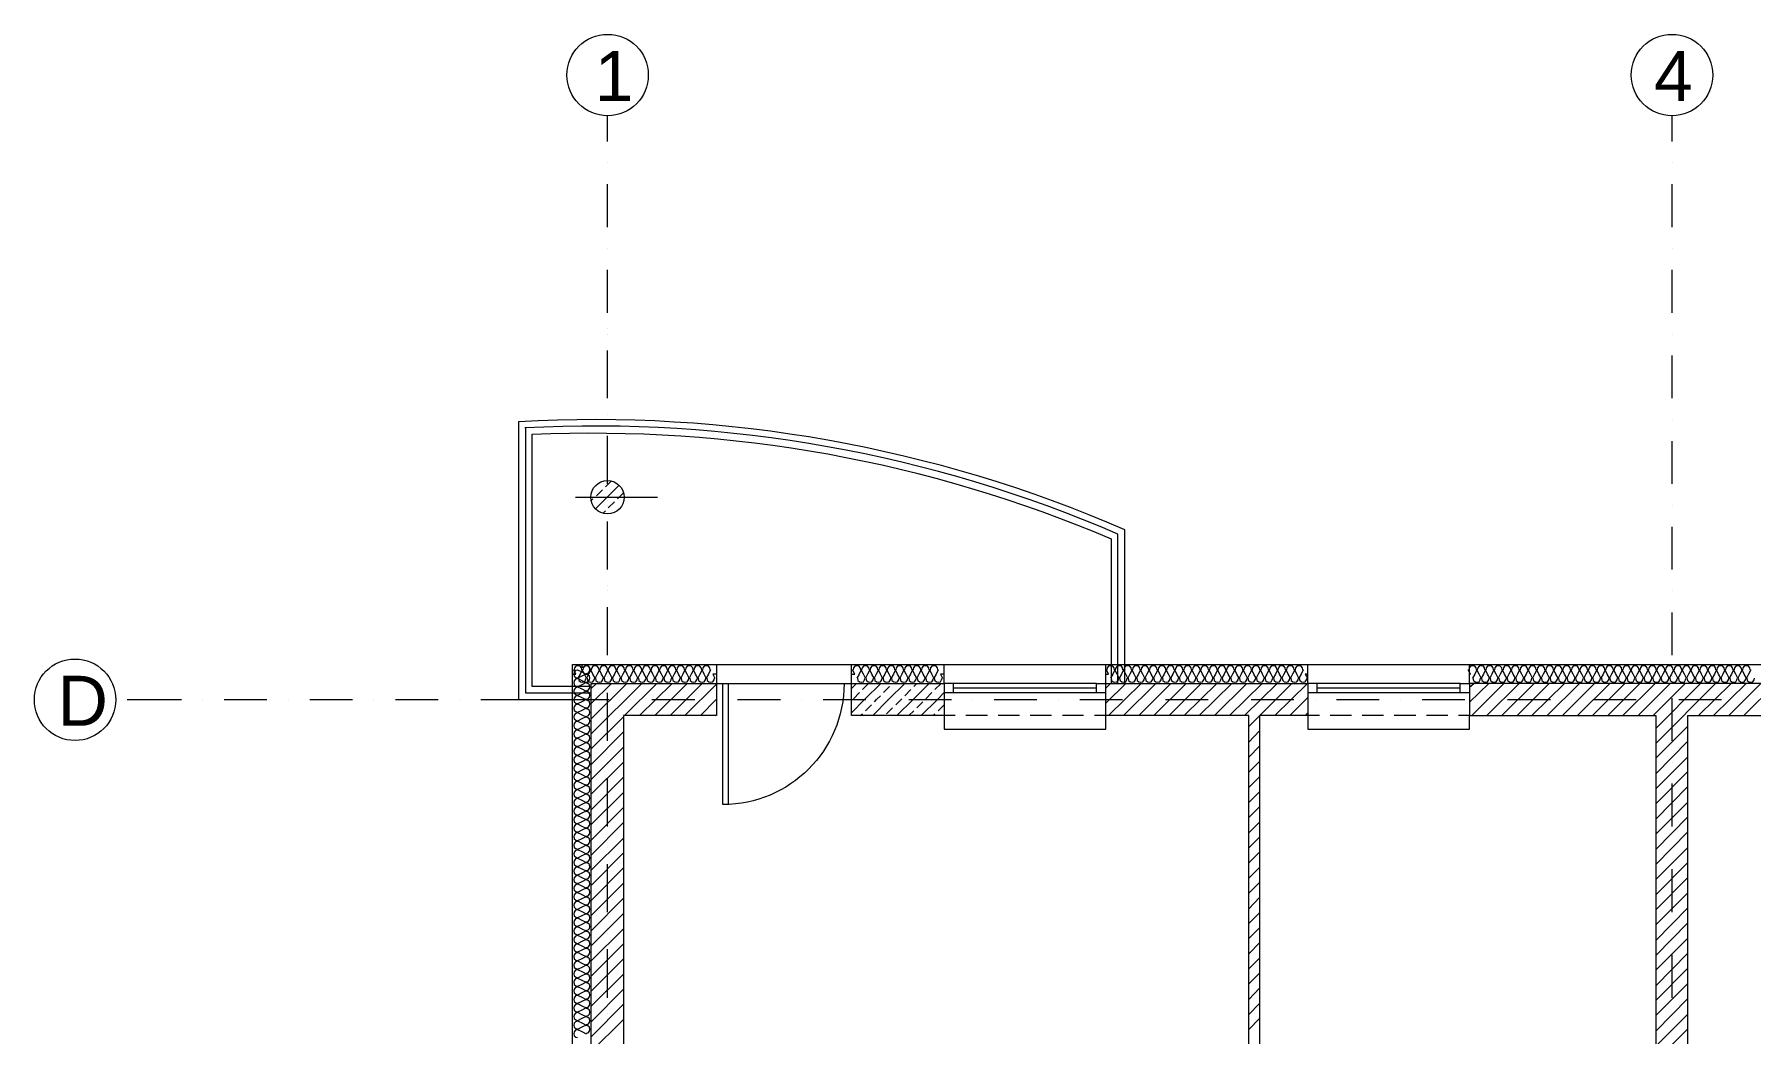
# Model space of a CAD drawing. Header units: millimetres. Extents: x 440 to 72591, y -28954 to 25941.
# Drawn here: x 441 to 13177, y -12710 to -5300 of the extents above; entities that cross this region are included whole.
import ezdxf

# ---------------------------------------------------------------- set-up
doc = ezdxf.new("R2010")
doc.units = ezdxf.units.MM
doc.layers.add('podkład', color=7, linetype='Continuous')
doc.styles.get("Standard").update_dxf_attribs({"font": 'arial.ttf'})

msp = doc.modelspace()

# ---------------------------------------------------------------- linework, layer by layer
at = {"layer": 'podkład', "color": 6, "lineweight": 5, "transparency": 33554572}
for points in [[(4694, -6094), (4694, -5903)], [(12593, -6094), (12593, -5903)], [(4694, -6252), (4694, -6252)], [(12593, -6252), (12593, -6252)], [(4694, -6729), (4694, -6411)], [(12593, -6729), (12593, -6411)], [(4694, -6887), (4694, -6887)], [(12593, -6887), (12593, -6887)], [(4694, -7364), (4694, -7046)], [(4694, -7325), (4694, -7094)], [(12593, -7364), (12593, -7046)], [(4694, -7484), (4694, -7484)], [(4694, -7522), (4694, -7522)], [(12593, -7522), (12593, -7522)], [(4694, -7960), (4694, -7643)], [(4694, -7998), (4694, -7681)], [(12593, -7998), (12593, -7681)], [(4694, -8119), (4694, -8119)], [(4694, -8157), (4694, -8157)], [(4694, -8595), (4694, -8278)], [(12593, -8157), (12593, -8157)], [(4694, -8633), (4694, -8316)], [(12593, -8633), (12593, -8316)], [(4456, -8732), (5066, -8732)], [(4694, -8754), (4694, -8754)], [(4694, -8792), (4694, -8792)], [(4694, -9230), (4694, -8913)], [(12593, -8792), (12593, -8792)], [(4694, -9268), (4694, -8951)], [(12593, -9268), (12593, -8951)], [(4694, -9389), (4694, -9389)], [(4694, -9427), (4694, -9427)], [(4694, -9865), (4694, -9548)], [(12593, -9427), (12593, -9427)], [(4694, -9903), (4694, -9586)], [(12593, -9903), (12593, -9586)], [(4694, -10024), (4694, -10024)], [(4694, -10062), (4694, -10062)], [(4694, -10500), (4694, -10183)], [(12593, -10062), (12593, -10062)], [(1129, -10233), (1532, -10233)], [(1691, -10233), (1691, -10233)], [(1850, -10233), (2167, -10233)], [(2326, -10233), (2326, -10233)], [(2485, -10233), (2802, -10233)], [(2961, -10233), (2961, -10233)], [(3120, -10233), (3437, -10233)], [(3596, -10233), (3596, -10233)], [(3754, -10233), (4072, -10233)], [(4231, -10233), (4231, -10233)], [(4389, -10233), (4707, -10233)], [(4694, -10538), (4694, -10221)], [(4866, -10233), (4866, -10233)], [(5024, -10233), (5342, -10233)], [(5500, -10233), (5500, -10233)], [(5659, -10233), (5977, -10233)], [(6135, -10233), (6135, -10233)], [(6294, -10233), (6612, -10233)], [(6770, -10233), (6770, -10233)], [(6929, -10233), (7246, -10233)], [(7405, -10233), (7405, -10233)], [(7564, -10233), (7881, -10233)], [(8040, -10233), (8040, -10233)], [(8199, -10233), (8516, -10233)], [(8675, -10233), (8675, -10233)], [(8834, -10233), (9151, -10233)], [(9310, -10233), (9310, -10233)], [(9469, -10233), (9786, -10233)], [(9945, -10233), (9945, -10233)], [(10104, -10233), (10421, -10233)], [(10580, -10233), (10580, -10233)], [(10739, -10233), (11056, -10233)], [(11215, -10233), (11215, -10233)], [(11373, -10233), (11691, -10233)], [(11850, -10233), (11850, -10233)], [(12008, -10233), (12326, -10233)], [(12485, -10233), (12485, -10233)], [(12593, -10538), (12593, -10221)], [(12643, -10233), (12961, -10233)], [(13119, -10233), (13119, -10233)], [(4694, -10659), (4694, -10659)], [(4694, -10697), (4694, -10697)], [(12593, -10697), (12593, -10697)], [(4694, -11135), (4694, -10818)], [(4694, -11173), (4694, -10856)], [(12593, -11173), (12593, -10856)], [(4694, -11294), (4694, -11294)], [(4694, -11332), (4694, -11332)], [(12593, -11332), (12593, -11332)], [(4694, -11770), (4694, -11452)], [(4694, -11808), (4694, -11491)], [(12593, -11808), (12593, -11491)], [(4694, -11929), (4694, -11929)], [(4694, -11967), (4694, -11967)], [(12593, -11967), (12593, -11967)], [(4694, -12402), (4694, -12084)], [(4694, -12443), (4694, -12125)], [(12593, -12443), (12593, -12125)], [(4694, -12560), (4694, -12560)], [(4694, -12602), (4694, -12602)], [(12593, -12602), (12593, -12602)]]:
    msp.add_lwpolyline(points, dxfattribs=at)
at = {"layer": 'podkład', "color": 7, "lineweight": 5, "transparency": 33554572}
for points in [[(8532, -10113), (8532, -8973, 0.117086), (4034, -8173), (4034, -10233), (4573, -10233)], [(8481, -10113), (8481, -9005, 0.115361), (4081, -8218)], [(6450, -10113, -0.413426), (5551, -11011), (5551, -10113)]]:
    msp.add_lwpolyline(points, format="xyb", dxfattribs=at)
for points in [[(4085, -8221), (4085, -10183), (4573, -10183)], [(4132, -8265), (4132, -10132), (4573, -10132)], [(8434, -10113), (8434, -9040)], [(4034, -9297), (4034, -9560)], [(8532, -9560), (8532, -9297)], [(4034, -9551), (4034, -9814)], [(8532, -9814), (8532, -9551)], [(14650, -23789), (11751, -23789), (11751, -24287), (6462, -24287), (6462, -24148), (5462, -24148), (5462, -24287), (4834, -24287), (4834, -18291), (4434, -18291), (4434, -9973), (5504, -9973), (5504, -10113), (6504, -10113), (6504, -9973), (15342, -9973)], [(5504, -9973), (6504, -9973)], [(8323, -10113), (7262, -10113), (7193, -10113), (7193, -9973)], [(8323, -10183), (8323, -10113), (8393, -10113), (8393, -9973)], [(11021, -10113), (9961, -10113), (9891, -10113), (9891, -9973)], [(11021, -10183), (11021, -10113), (11091, -10113), (11091, -9973)], [(5593, -11011), (5593, -10113)], [(8393, -10183), (7193, -10183)], [(7262, -10183), (7262, -10113)], [(8323, -10148), (7262, -10148)], [(11091, -10183), (9891, -10183)], [(9961, -10183), (9961, -10113)], [(11021, -10148), (9961, -10148)], [(7193, -10351), (7193, -10452), (8393, -10452), (8393, -10351)], [(9891, -10351), (9891, -10452), (11091, -10452), (11091, -10351)]]:
    msp.add_lwpolyline(points, dxfattribs=at)
at = {"layer": 'podkład', "color": 8, "lineweight": 5, "true_color": 0x808080, "transparency": 33554572}
for points in [[(4602, -8821), (4780, -8643)], [(4678, -8656), (4723, -8611)], [(4570, -8760), (4586, -8745)], [(4612, -8722), (4656, -8678)], [(4700, -8811), (4745, -8767)], [(4767, -8745), (4812, -8700)], [(4659, -8852), (4678, -8833)], [(4773, -8827), (4789, -8814)], [(4434, -10043), (4459, -10043), (4443, -10011)], [(4472, -10014), (4456, -10018), (4446, -10030), (4443, -10043), (4446, -10059), (4459, -10068), (4472, -10072)], [(4504, -10011), (4500, -9998), (4491, -9986), (4475, -9983), (4459, -9986), (4450, -9998), (4446, -10011)], [(4472, -10011), (4504, -10027), (4535, -10043), (4504, -10059), (4472, -10075), (4504, -10091), (4535, -10106), (4504, -10122), (4472, -10138), (4504, -10154), (4535, -10170), (4504, -10186), (4472, -10202), (4504, -10218), (4535, -10233), (4504, -10249), (4472, -10265), (4504, -10281), (4535, -10297), (4504, -10313), (4472, -10329), (4504, -10345), (4535, -10360), (4504, -10376), (4472, -10392), (4504, -10408), (4535, -10424), (4504, -10440), (4472, -10456), (4504, -10472), (4535, -10487), (4504, -10503), (4472, -10519), (4504, -10535), (4535, -10551), (4504, -10567), (4472, -10583), (4504, -10598), (4535, -10614), (4504, -10630), (4472, -10646), (4504, -10662), (4535, -10678), (4504, -10694), (4472, -10710), (4504, -10725), (4535, -10741), (4504, -10757), (4472, -10773), (4504, -10789), (4535, -10805), (4504, -10821), (4472, -10837), (4504, -10852), (4535, -10868), (4504, -10884), (4472, -10900), (4504, -10916), (4535, -10932), (4504, -10948), (4472, -10964), (4504, -10979), (4535, -10995), (4504, -11011), (4472, -11027), (4504, -11043), (4535, -11059), (4504, -11075), (4472, -11091), (4504, -11106), (4535, -11122), (4504, -11138), (4472, -11154), (4504, -11170), (4535, -11186), (4504, -11202), (4472, -11218), (4504, -11233), (4535, -11249), (4504, -11265), (4472, -11281), (4504, -11297), (4535, -11313), (4504, -11329), (4472, -11345), (4504, -11360), (4535, -11376), (4504, -11392), (4472, -11408), (4504, -11424), (4535, -11440), (4504, -11456), (4472, -11472), (4504, -11487), (4535, -11503), (4504, -11519), (4472, -11535), (4504, -11551), (4535, -11567), (4504, -11583), (4472, -11598), (4504, -11614), (4535, -11630), (4504, -11646), (4472, -11662), (4504, -11678), (4535, -11694), (4504, -11710), (4472, -11725), (4504, -11741), (4535, -11757), (4504, -11773), (4472, -11789), (4504, -11805), (4535, -11821), (4504, -11837), (4472, -11852), (4504, -11868), (4535, -11884), (4504, -11900), (4472, -11916), (4504, -11932), (4535, -11948), (4504, -11964), (4472, -11979), (4504, -11995), (4535, -12011), (4504, -12027), (4472, -12043), (4504, -12059), (4535, -12075), (4504, -12091), (4472, -12106), (4504, -12122), (4535, -12138), (4504, -12154), (4472, -12170), (4504, -12186), (4535, -12202), (4504, -12218), (4472, -12233), (4504, -12249), (4535, -12265), (4504, -12281), (4472, -12297), (4504, -12313), (4535, -12329), (4504, -12345), (4472, -12360), (4504, -12376), (4535, -12392), (4504, -12408), (4472, -12424), (4504, -12440), (4535, -12456), (4504, -12472), (4472, -12487), (4504, -12503), (4535, -12519), (4504, -12535), (4472, -12551), (4504, -12567), (4535, -12583), (4504, -12598), (4472, -12614), (4504, -12630), (4535, -12646), (4504, -12662), (4472, -12678), (4504, -12694), (4535, -12710)], [(5459, -10011), (5443, -10043), (5427, -10075), (5412, -10043), (5396, -10011), (5380, -10043), (5364, -10075), (5348, -10043), (5332, -10011), (5316, -10043), (5300, -10075), (5285, -10043), (5269, -10011), (5253, -10043), (5237, -10075), (5221, -10043), (5205, -10011), (5189, -10043), (5173, -10075), (5158, -10043), (5142, -10011), (5126, -10043), (5110, -10075), (5094, -10043), (5078, -10011), (5062, -10043), (5046, -10075), (5031, -10043), (5015, -10011), (4999, -10043), (4983, -10075), (4967, -10043), (4951, -10011), (4935, -10043), (4920, -10075), (4904, -10043), (4888, -10011), (4872, -10043), (4856, -10075), (4840, -10043), (4824, -10011), (4808, -10043), (4793, -10075), (4777, -10043), (4761, -10011), (4745, -10043), (4729, -10075), (4713, -10043), (4697, -10011), (4681, -10043), (4666, -10075), (4650, -10043), (4634, -10011), (4618, -10043), (4602, -10075), (4586, -10043), (4570, -10011), (4554, -10043), (4539, -10075), (4523, -10043), (4507, -10011), (4491, -10043), (4475, -10075)], [(4504, -9973), (4504, -9995), (4535, -9979)], [(4567, -10011), (4564, -9998), (4554, -9986), (4539, -9983), (4523, -9986), (4513, -9998), (4510, -10011)], [(4535, -10040), (4551, -10037), (4561, -10024), (4564, -10011), (4561, -9995), (4548, -9986), (4535, -9983)], [(4535, -10103), (4551, -10100), (4561, -10087), (4564, -10075), (4561, -10059), (4548, -10049), (4535, -10046)], [(4631, -10011), (4627, -9998), (4618, -9986), (4602, -9983), (4586, -9986), (4577, -9998), (4573, -10011)], [(4694, -10011), (4691, -9998), (4681, -9986), (4666, -9983), (4650, -9986), (4640, -9998), (4637, -10011)], [(4758, -10011), (4754, -9998), (4745, -9986), (4729, -9983), (4713, -9986), (4704, -9998), (4700, -10011)], [(4821, -10011), (4818, -9998), (4808, -9986), (4793, -9983), (4777, -9986), (4767, -9998), (4764, -10011)], [(4885, -10011), (4881, -9998), (4872, -9986), (4856, -9983), (4840, -9986), (4831, -9998), (4827, -10011)], [(4948, -10011), (4945, -9998), (4935, -9986), (4920, -9983), (4904, -9986), (4894, -9998), (4891, -10011)], [(5012, -10011), (5008, -9998), (4999, -9986), (4983, -9983), (4967, -9986), (4958, -9998), (4954, -10011)], [(5075, -10011), (5072, -9998), (5062, -9986), (5046, -9983), (5031, -9986), (5021, -9998), (5018, -10011)], [(5139, -10011), (5135, -9998), (5126, -9986), (5110, -9983), (5094, -9986), (5085, -9998), (5081, -10011)], [(5202, -10011), (5199, -9998), (5189, -9986), (5173, -9983), (5158, -9986), (5148, -9998), (5145, -10011)], [(5266, -10011), (5262, -9998), (5253, -9986), (5237, -9983), (5221, -9986), (5212, -9998), (5208, -10011)], [(5329, -10011), (5326, -9998), (5316, -9986), (5300, -9983), (5285, -9986), (5275, -9998), (5272, -10011)], [(5393, -10011), (5389, -9998), (5380, -9986), (5364, -9983), (5348, -9986), (5339, -9998), (5335, -10011)], [(5456, -10011), (5453, -9998), (5443, -9986), (5427, -9983), (5412, -9986), (5402, -9998), (5399, -10011)], [(5504, -10043), (5475, -10043), (5491, -10075)], [(6504, -10043), (6529, -10043), (6513, -10011)], [(6573, -10011), (6570, -9998), (6561, -9986), (6545, -9983), (6529, -9986), (6519, -9998), (6516, -10011)], [(7148, -10011), (7132, -10043), (7116, -10075), (7100, -10043), (7085, -10011), (7069, -10043), (7053, -10075), (7037, -10043), (7021, -10011), (7005, -10043), (6989, -10075), (6973, -10043), (6958, -10011), (6942, -10043), (6926, -10075), (6910, -10043), (6894, -10011), (6878, -10043), (6862, -10075), (6846, -10043), (6831, -10011), (6815, -10043), (6799, -10075), (6783, -10043), (6767, -10011), (6751, -10043), (6735, -10075), (6719, -10043), (6704, -10011), (6688, -10043), (6672, -10075), (6656, -10043), (6640, -10011), (6624, -10043), (6608, -10075), (6593, -10043), (6577, -10011), (6561, -10043), (6545, -10075)], [(6637, -10011), (6634, -9998), (6624, -9986), (6608, -9983), (6593, -9986), (6583, -9998), (6580, -10011)], [(6700, -10011), (6697, -9998), (6688, -9986), (6672, -9983), (6656, -9986), (6646, -9998), (6643, -10011)], [(6764, -10011), (6761, -9998), (6751, -9986), (6735, -9983), (6719, -9986), (6710, -9998), (6707, -10011)], [(6827, -10011), (6824, -9998), (6815, -9986), (6799, -9983), (6783, -9986), (6773, -9998), (6770, -10011)], [(6891, -10011), (6888, -9998), (6878, -9986), (6862, -9983), (6846, -9986), (6837, -9998), (6834, -10011)], [(6954, -10011), (6951, -9998), (6942, -9986), (6926, -9983), (6910, -9986), (6900, -9998), (6897, -10011)], [(7018, -10011), (7015, -9998), (7005, -9986), (6989, -9983), (6973, -9986), (6964, -9998), (6961, -10011)], [(7081, -10011), (7078, -9998), (7069, -9986), (7053, -9983), (7037, -9986), (7027, -9998), (7024, -10011)], [(7145, -10011), (7142, -9998), (7132, -9986), (7116, -9983), (7100, -9986), (7091, -9998), (7088, -10011)], [(7193, -10043), (7164, -10043), (7180, -10075)], [(8393, -10043), (8412, -10043), (8396, -10011)], [(8456, -10011), (8453, -9998), (8443, -9986), (8427, -9983), (8412, -9986), (8402, -9998), (8399, -10011)], [(9856, -10011), (9840, -10043), (9824, -10075), (9808, -10043), (9793, -10011), (9777, -10043), (9761, -10075), (9745, -10043), (9729, -10011), (9713, -10043), (9697, -10075), (9681, -10043), (9666, -10011), (9650, -10043), (9634, -10075), (9618, -10043), (9602, -10011), (9586, -10043), (9570, -10075), (9554, -10043), (9539, -10011), (9523, -10043), (9507, -10075), (9491, -10043), (9475, -10011), (9459, -10043), (9443, -10075), (9427, -10043), (9412, -10011), (9396, -10043), (9380, -10075), (9364, -10043), (9348, -10011), (9332, -10043), (9316, -10075), (9300, -10043), (9285, -10011), (9269, -10043), (9253, -10075), (9237, -10043), (9221, -10011), (9205, -10043), (9189, -10075), (9173, -10043), (9158, -10011), (9142, -10043), (9126, -10075), (9110, -10043), (9094, -10011), (9078, -10043), (9062, -10075), (9046, -10043), (9031, -10011), (9015, -10043), (8999, -10075), (8983, -10043), (8967, -10011), (8951, -10043), (8935, -10075), (8919, -10043), (8904, -10011), (8888, -10043), (8872, -10075), (8856, -10043), (8840, -10011), (8824, -10043), (8808, -10075), (8793, -10043), (8777, -10011), (8761, -10043), (8745, -10075), (8729, -10043), (8713, -10011), (8697, -10043), (8681, -10075), (8666, -10043), (8650, -10011), (8634, -10043), (8618, -10075), (8602, -10043), (8586, -10011), (8570, -10043), (8554, -10075), (8539, -10043), (8523, -10011), (8507, -10043), (8491, -10075), (8475, -10043), (8459, -10011), (8443, -10043), (8427, -10075)], [(8519, -10011), (8516, -9998), (8507, -9986), (8491, -9983), (8475, -9986), (8466, -9998), (8462, -10011)], [(8583, -10011), (8580, -9998), (8570, -9986), (8554, -9983), (8539, -9986), (8529, -9998), (8526, -10011)], [(8646, -10011), (8643, -9998), (8634, -9986), (8618, -9983), (8602, -9986), (8593, -9998), (8589, -10011)], [(8710, -10011), (8707, -9998), (8697, -9986), (8681, -9983), (8666, -9986), (8656, -9998), (8653, -10011)], [(8773, -10011), (8770, -9998), (8761, -9986), (8745, -9983), (8729, -9986), (8719, -9998), (8716, -10011)], [(8837, -10011), (8834, -9998), (8824, -9986), (8808, -9983), (8793, -9986), (8783, -9998), (8780, -10011)], [(8900, -10011), (8897, -9998), (8888, -9986), (8872, -9983), (8856, -9986), (8846, -9998), (8843, -10011)], [(8964, -10011), (8961, -9998), (8951, -9986), (8935, -9983), (8919, -9986), (8910, -9998), (8907, -10011)], [(9027, -10011), (9024, -9998), (9015, -9986), (8999, -9983), (8983, -9986), (8973, -9998), (8970, -10011)], [(9091, -10011), (9088, -9998), (9078, -9986), (9062, -9983), (9046, -9986), (9037, -9998), (9034, -10011)], [(9154, -10011), (9151, -9998), (9142, -9986), (9126, -9983), (9110, -9986), (9100, -9998), (9097, -10011)], [(9218, -10011), (9215, -9998), (9205, -9986), (9189, -9983), (9173, -9986), (9164, -9998), (9161, -10011)], [(9281, -10011), (9278, -9998), (9269, -9986), (9253, -9983), (9237, -9986), (9227, -9998), (9224, -10011)], [(9345, -10011), (9342, -9998), (9332, -9986), (9316, -9983), (9300, -9986), (9291, -9998), (9288, -10011)], [(9408, -10011), (9405, -9998), (9396, -9986), (9380, -9983), (9364, -9986), (9354, -9998), (9351, -10011)], [(9472, -10011), (9469, -9998), (9459, -9986), (9443, -9983), (9427, -9986), (9418, -9998), (9415, -10011)], [(9535, -10011), (9532, -9998), (9523, -9986), (9507, -9983), (9491, -9986), (9481, -9998), (9478, -10011)], [(9599, -10011), (9596, -9998), (9586, -9986), (9570, -9983), (9554, -9986), (9545, -9998), (9542, -10011)], [(9662, -10011), (9659, -9998), (9650, -9986), (9634, -9983), (9618, -9986), (9608, -9998), (9605, -10011)], [(9726, -10011), (9723, -9998), (9713, -9986), (9697, -9983), (9681, -9986), (9672, -9998), (9669, -10011)], [(9789, -10011), (9786, -9998), (9777, -9986), (9761, -9983), (9745, -9986), (9735, -9998), (9732, -10011)], [(9853, -10011), (9850, -9998), (9840, -9986), (9824, -9983), (9808, -9986), (9799, -9998), (9796, -10011)], [(9891, -10043), (9872, -10043), (9888, -10075)], [(11091, -10043), (11097, -10043), (11081, -10011)], [(11142, -10011), (11139, -9998), (11129, -9986), (11113, -9983), (11097, -9986), (11088, -9998), (11085, -10011)], [(13177, -10011), (13161, -10043), (13145, -10075), (13129, -10043), (13113, -10011), (13097, -10043), (13081, -10075), (13066, -10043), (13050, -10011), (13034, -10043), (13018, -10075), (13002, -10043), (12986, -10011), (12970, -10043), (12954, -10075), (12939, -10043), (12923, -10011), (12907, -10043), (12891, -10075), (12875, -10043), (12859, -10011), (12843, -10043), (12827, -10075), (12812, -10043), (12796, -10011), (12780, -10043), (12764, -10075), (12748, -10043), (12732, -10011), (12716, -10043), (12700, -10075), (12685, -10043), (12669, -10011), (12653, -10043), (12637, -10075), (12621, -10043), (12605, -10011), (12589, -10043), (12573, -10075), (12558, -10043), (12542, -10011), (12526, -10043), (12510, -10075), (12494, -10043), (12478, -10011), (12462, -10043), (12446, -10075), (12431, -10043), (12415, -10011), (12399, -10043), (12383, -10075), (12367, -10043), (12351, -10011), (12335, -10043), (12319, -10075), (12304, -10043), (12288, -10011), (12272, -10043), (12256, -10075), (12240, -10043), (12224, -10011), (12208, -10043), (12193, -10075), (12177, -10043), (12161, -10011), (12145, -10043), (12129, -10075), (12113, -10043), (12097, -10011), (12081, -10043), (12066, -10075), (12050, -10043), (12034, -10011), (12018, -10043), (12002, -10075), (11986, -10043), (11970, -10011), (11954, -10043), (11939, -10075), (11923, -10043), (11907, -10011), (11891, -10043), (11875, -10075), (11859, -10043), (11843, -10011), (11827, -10043), (11812, -10075), (11796, -10043), (11780, -10011), (11764, -10043), (11748, -10075), (11732, -10043), (11716, -10011), (11700, -10043), (11685, -10075), (11669, -10043), (11653, -10011), (11637, -10043), (11621, -10075), (11605, -10043), (11589, -10011), (11573, -10043), (11558, -10075), (11542, -10043), (11526, -10011), (11510, -10043), (11494, -10075), (11478, -10043), (11462, -10011), (11446, -10043), (11431, -10075), (11415, -10043), (11399, -10011), (11383, -10043), (11367, -10075), (11351, -10043), (11335, -10011), (11319, -10043), (11304, -10075), (11288, -10043), (11272, -10011), (11256, -10043), (11240, -10075), (11224, -10043), (11208, -10011), (11193, -10043), (11177, -10075), (11161, -10043), (11145, -10011), (11129, -10043), (11113, -10075)], [(11205, -10011), (11202, -9998), (11193, -9986), (11177, -9983), (11161, -9986), (11151, -9998), (11148, -10011)], [(11269, -10011), (11266, -9998), (11256, -9986), (11240, -9983), (11224, -9986), (11215, -9998), (11212, -10011)], [(11332, -10011), (11329, -9998), (11319, -9986), (11304, -9983), (11288, -9986), (11278, -9998), (11275, -10011)], [(11396, -10011), (11393, -9998), (11383, -9986), (11367, -9983), (11351, -9986), (11342, -9998), (11339, -10011)], [(11459, -10011), (11456, -9998), (11446, -9986), (11431, -9983), (11415, -9986), (11405, -9998), (11402, -10011)], [(11523, -10011), (11519, -9998), (11510, -9986), (11494, -9983), (11478, -9986), (11469, -9998), (11466, -10011)], [(11586, -10011), (11583, -9998), (11573, -9986), (11558, -9983), (11542, -9986), (11532, -9998), (11529, -10011)], [(11650, -10011), (11646, -9998), (11637, -9986), (11621, -9983), (11605, -9986), (11596, -9998), (11593, -10011)], [(11713, -10011), (11710, -9998), (11700, -9986), (11685, -9983), (11669, -9986), (11659, -9998), (11656, -10011)], [(11777, -10011), (11773, -9998), (11764, -9986), (11748, -9983), (11732, -9986), (11723, -9998), (11719, -10011)], [(11840, -10011), (11837, -9998), (11827, -9986), (11812, -9983), (11796, -9986), (11786, -9998), (11783, -10011)], [(11904, -10011), (11900, -9998), (11891, -9986), (11875, -9983), (11859, -9986), (11850, -9998), (11846, -10011)], [(11967, -10011), (11964, -9998), (11954, -9986), (11939, -9983), (11923, -9986), (11913, -9998), (11910, -10011)], [(12031, -10011), (12027, -9998), (12018, -9986), (12002, -9983), (11986, -9986), (11977, -9998), (11973, -10011)], [(12094, -10011), (12091, -9998), (12081, -9986), (12066, -9983), (12050, -9986), (12040, -9998), (12037, -10011)], [(12158, -10011), (12154, -9998), (12145, -9986), (12129, -9983), (12113, -9986), (12104, -9998), (12100, -10011)], [(12221, -10011), (12218, -9998), (12208, -9986), (12193, -9983), (12177, -9986), (12167, -9998), (12164, -10011)], [(12285, -10011), (12281, -9998), (12272, -9986), (12256, -9983), (12240, -9986), (12231, -9998), (12227, -10011)], [(12348, -10011), (12345, -9998), (12335, -9986), (12319, -9983), (12304, -9986), (12294, -9998), (12291, -10011)], [(12412, -10011), (12408, -9998), (12399, -9986), (12383, -9983), (12367, -9986), (12358, -9998), (12354, -10011)], [(12475, -10011), (12472, -9998), (12462, -9986), (12446, -9983), (12431, -9986), (12421, -9998), (12418, -10011)], [(12539, -10011), (12535, -9998), (12526, -9986), (12510, -9983), (12494, -9986), (12485, -9998), (12481, -10011)], [(12602, -10011), (12599, -9998), (12589, -9986), (12573, -9983), (12558, -9986), (12548, -9998), (12545, -10011)], [(12666, -10011), (12662, -9998), (12653, -9986), (12637, -9983), (12621, -9986), (12612, -9998), (12608, -10011)], [(12729, -10011), (12726, -9998), (12716, -9986), (12700, -9983), (12685, -9986), (12675, -9998), (12672, -10011)], [(12793, -10011), (12789, -9998), (12780, -9986), (12764, -9983), (12748, -9986), (12739, -9998), (12735, -10011)], [(12856, -10011), (12853, -9998), (12843, -9986), (12827, -9983), (12812, -9986), (12802, -9998), (12799, -10011)], [(12919, -10011), (12916, -9998), (12907, -9986), (12891, -9983), (12875, -9986), (12866, -9998), (12862, -10011)], [(12983, -10011), (12980, -9998), (12970, -9986), (12954, -9983), (12939, -9986), (12929, -9998), (12926, -10011)], [(13046, -10011), (13043, -9998), (13034, -9986), (13018, -9983), (13002, -9986), (12993, -9998), (12989, -10011)], [(13110, -10011), (13107, -9998), (13097, -9986), (13081, -9983), (13066, -9986), (13056, -9998), (13053, -10011)], [(13173, -10011), (13170, -9998), (13161, -9986), (13145, -9983), (13129, -9986), (13119, -9998), (13116, -10011)], [(4472, -10078), (4456, -10081), (4446, -10094), (4443, -10106), (4446, -10122), (4459, -10132), (4472, -10135)], [(4472, -10141), (4456, -10145), (4446, -10157), (4443, -10170), (4446, -10186), (4459, -10195), (4472, -10198)], [(4478, -10075), (4481, -10091), (4494, -10100), (4507, -10103), (4523, -10100), (4532, -10087), (4535, -10075)], [(4535, -10167), (4551, -10164), (4561, -10151), (4564, -10138), (4561, -10122), (4548, -10113), (4535, -10110)], [(4535, -10230), (4551, -10227), (4561, -10214), (4564, -10202), (4561, -10186), (4548, -10176), (4535, -10173)], [(4542, -10075), (4545, -10091), (4558, -10100), (4570, -10103), (4586, -10100), (4596, -10087), (4599, -10075)], [(4573, -10151), (4612, -10113)], [(4573, -10262), (4723, -10113)], [(4573, -10376), (4837, -10113)], [(4573, -10487), (4948, -10113)], [(4605, -10075), (4608, -10091), (4621, -10100), (4634, -10103), (4650, -10100), (4659, -10087), (4662, -10075)], [(4669, -10075), (4672, -10091), (4685, -10100), (4697, -10103), (4713, -10100), (4723, -10087), (4726, -10075)], [(4732, -10075), (4735, -10091), (4748, -10100), (4761, -10103), (4777, -10100), (4786, -10087), (4789, -10075)], [(4796, -10075), (4799, -10091), (4812, -10100), (4824, -10103), (4840, -10100), (4850, -10087), (4853, -10075)], [(4821, -10351), (5059, -10113)], [(4859, -10075), (4862, -10091), (4875, -10100), (4888, -10103), (4904, -10100), (4913, -10087), (4916, -10075)], [(4923, -10075), (4926, -10091), (4939, -10100), (4951, -10103), (4967, -10100), (4977, -10087), (4980, -10075)], [(4932, -10351), (5173, -10113)], [(4986, -10075), (4989, -10091), (5002, -10100), (5015, -10103), (5031, -10100), (5040, -10087), (5043, -10075)], [(5046, -10351), (5285, -10113)], [(5050, -10075), (5053, -10091), (5066, -10100), (5078, -10103), (5094, -10100), (5104, -10087), (5107, -10075)], [(5113, -10075), (5116, -10091), (5129, -10100), (5142, -10103), (5158, -10100), (5167, -10087), (5170, -10075)], [(5158, -10351), (5396, -10113)], [(5177, -10075), (5180, -10091), (5193, -10100), (5205, -10103), (5221, -10100), (5231, -10087), (5234, -10075)], [(5240, -10075), (5243, -10091), (5256, -10100), (5269, -10103), (5285, -10100), (5294, -10087), (5297, -10075)], [(5269, -10351), (5504, -10119)], [(5304, -10075), (5307, -10091), (5319, -10100), (5332, -10103), (5348, -10100), (5358, -10087), (5361, -10075)], [(5367, -10075), (5370, -10091), (5383, -10100), (5396, -10103), (5412, -10100), (5421, -10087), (5424, -10075)], [(5431, -10075), (5434, -10091), (5446, -10100), (5459, -10103), (5475, -10100), (5485, -10087), (5488, -10075)], [(6504, -10151), (6542, -10113)], [(6504, -10332), (6602, -10233), (6723, -10113)], [(6519, -10227), (6564, -10179)], [(6548, -10075), (6551, -10091), (6564, -10100), (6577, -10103), (6593, -10100), (6602, -10087), (6605, -10075)], [(6586, -10157), (6631, -10113)], [(6612, -10075), (6615, -10091), (6627, -10100), (6640, -10103), (6656, -10100), (6666, -10087), (6669, -10075)], [(6662, -10351), (6780, -10233), (6900, -10113)], [(6675, -10075), (6678, -10091), (6691, -10100), (6704, -10103), (6719, -10100), (6729, -10087), (6732, -10075)], [(6739, -10075), (6742, -10091), (6754, -10100), (6767, -10103), (6783, -10100), (6793, -10087), (6796, -10075)], [(6742, -10179), (6786, -10135)], [(6802, -10075), (6805, -10091), (6818, -10100), (6831, -10103), (6846, -10100), (6856, -10087), (6859, -10075)], [(6808, -10113), (6812, -10113)], [(6840, -10351), (6961, -10233), (7081, -10113)], [(6866, -10075), (6869, -10091), (6881, -10100), (6894, -10103), (6910, -10100), (6919, -10087), (6923, -10075)], [(6900, -10205), (6945, -10157)], [(6929, -10075), (6932, -10091), (6945, -10100), (6958, -10103), (6973, -10100), (6983, -10087), (6986, -10075)], [(6967, -10135), (6989, -10113)], [(6993, -10075), (6996, -10091), (7008, -10100), (7021, -10103), (7037, -10100), (7046, -10087), (7050, -10075)], [(7021, -10351), (7142, -10233), (7193, -10179)], [(7056, -10075), (7059, -10091), (7072, -10100), (7085, -10103), (7100, -10100), (7110, -10087), (7113, -10075)], [(7056, -10227), (7100, -10179)], [(7119, -10075), (7123, -10091), (7135, -10100), (7148, -10103), (7164, -10100), (7173, -10087), (7177, -10075)], [(7123, -10157), (7170, -10113)], [(8393, -10148), (8427, -10113)], [(8393, -10259), (8539, -10113)], [(8412, -10351), (8653, -10113)], [(8431, -10075), (8434, -10091), (8446, -10100), (8459, -10103), (8475, -10100), (8485, -10087), (8488, -10075)], [(8494, -10075), (8497, -10091), (8510, -10100), (8523, -10103), (8539, -10100), (8548, -10087), (8551, -10075)], [(8523, -10351), (8764, -10113)], [(8558, -10075), (8561, -10091), (8573, -10100), (8586, -10103), (8602, -10100), (8612, -10087), (8615, -10075)], [(8621, -10075), (8624, -10091), (8637, -10100), (8650, -10103), (8666, -10100), (8675, -10087), (8678, -10075)], [(8637, -10351), (8875, -10113)], [(8685, -10075), (8688, -10091), (8700, -10100), (8713, -10103), (8729, -10100), (8739, -10087), (8742, -10075)], [(8748, -10075), (8751, -10091), (8764, -10100), (8777, -10103), (8793, -10100), (8802, -10087), (8805, -10075)], [(8748, -10351), (8989, -10113)], [(8812, -10075), (8815, -10091), (8827, -10100), (8840, -10103), (8856, -10100), (8866, -10087), (8869, -10075)], [(8862, -10351), (9100, -10113)], [(8875, -10075), (8878, -10091), (8891, -10100), (8904, -10103), (8919, -10100), (8929, -10087), (8932, -10075)], [(8939, -10075), (8942, -10091), (8954, -10100), (8967, -10103), (8983, -10100), (8993, -10087), (8996, -10075)], [(8973, -10351), (9215, -10113)], [(9002, -10075), (9005, -10091), (9018, -10100), (9031, -10103), (9046, -10100), (9056, -10087), (9059, -10075)], [(9066, -10075), (9069, -10091), (9081, -10100), (9094, -10103), (9110, -10100), (9119, -10087), (9123, -10075)], [(9085, -10351), (9326, -10113)], [(9129, -10075), (9132, -10091), (9145, -10100), (9158, -10103), (9173, -10100), (9183, -10087), (9186, -10075)], [(9193, -10075), (9196, -10091), (9208, -10100), (9221, -10103), (9237, -10100), (9246, -10087), (9250, -10075)], [(9199, -10351), (9437, -10113)], [(9256, -10075), (9259, -10091), (9272, -10100), (9285, -10103), (9300, -10100), (9310, -10087), (9313, -10075)], [(9310, -10351), (9551, -10113)], [(9319, -10075), (9323, -10091), (9335, -10100), (9348, -10103), (9364, -10100), (9373, -10087), (9377, -10075)], [(9383, -10075), (9386, -10091), (9399, -10100), (9412, -10103), (9427, -10100), (9437, -10087), (9440, -10075)], [(9421, -10351), (9662, -10113)], [(9446, -10075), (9450, -10091), (9462, -10100), (9475, -10103), (9491, -10100), (9500, -10087), (9504, -10075)], [(9510, -10075), (9513, -10091), (9526, -10100), (9539, -10103), (9554, -10100), (9564, -10087), (9567, -10075)], [(9535, -10351), (9773, -10113)], [(9573, -10075), (9577, -10091), (9589, -10100), (9602, -10103), (9618, -10100), (9627, -10087), (9631, -10075)], [(9637, -10075), (9640, -10091), (9653, -10100), (9666, -10103), (9681, -10100), (9691, -10087), (9694, -10075)], [(9646, -10351), (9888, -10113)], [(9700, -10075), (9704, -10091), (9716, -10100), (9729, -10103), (9745, -10100), (9754, -10087), (9758, -10075)], [(9764, -10075), (9767, -10091), (9780, -10100), (9793, -10103), (9808, -10100), (9818, -10087), (9821, -10075)], [(9827, -10075), (9831, -10091), (9843, -10100), (9856, -10103), (9872, -10100), (9881, -10087), (9885, -10075)], [(11091, -10141), (11123, -10113)], [(11091, -10252), (11234, -10113)], [(11107, -10351), (11345, -10113)], [(11116, -10075), (11119, -10091), (11132, -10100), (11145, -10103), (11161, -10100), (11170, -10087), (11173, -10075)], [(11180, -10075), (11183, -10091), (11196, -10100), (11208, -10103), (11224, -10100), (11234, -10087), (11237, -10075)], [(11218, -10351), (11459, -10113)], [(11243, -10075), (11246, -10091), (11259, -10100), (11272, -10103), (11288, -10100), (11297, -10087), (11300, -10075)], [(11307, -10075), (11310, -10091), (11323, -10100), (11335, -10103), (11351, -10100), (11361, -10087), (11364, -10075)], [(11329, -10351), (11570, -10113)], [(11370, -10075), (11373, -10091), (11386, -10100), (11399, -10103), (11415, -10100), (11424, -10087), (11427, -10075)], [(11434, -10075), (11437, -10091), (11450, -10100), (11462, -10103), (11478, -10100), (11488, -10087), (11491, -10075)], [(11443, -10351), (11681, -10113)], [(11497, -10075), (11500, -10091), (11513, -10100), (11526, -10103), (11542, -10100), (11551, -10087), (11554, -10075)], [(11554, -10351), (11796, -10113)], [(11561, -10075), (11564, -10091), (11577, -10100), (11589, -10103), (11605, -10100), (11615, -10087), (11618, -10075)], [(11624, -10075), (11627, -10091), (11640, -10100), (11653, -10103), (11669, -10100), (11678, -10087), (11681, -10075)], [(11666, -10351), (11907, -10113)], [(11688, -10075), (11691, -10091), (11704, -10100), (11716, -10103), (11732, -10100), (11742, -10087), (11745, -10075)], [(11751, -10075), (11754, -10091), (11767, -10100), (11780, -10103), (11796, -10100), (11805, -10087), (11808, -10075)], [(11780, -10351), (12018, -10113)], [(11815, -10075), (11818, -10091), (11831, -10100), (11843, -10103), (11859, -10100), (11869, -10087), (11872, -10075)], [(11878, -10075), (11881, -10091), (11894, -10100), (11907, -10103), (11923, -10100), (11932, -10087), (11935, -10075)], [(11891, -10351), (12132, -10113)], [(11942, -10075), (11945, -10091), (11958, -10100), (11970, -10103), (11986, -10100), (11996, -10087), (11999, -10075)], [(12002, -10351), (12243, -10113)], [(12005, -10075), (12008, -10091), (12021, -10100), (12034, -10103), (12050, -10100), (12059, -10087), (12062, -10075)], [(12069, -10075), (12072, -10091), (12085, -10100), (12097, -10103), (12113, -10100), (12123, -10087), (12126, -10075)], [(12116, -10351), (12354, -10113)], [(12132, -10075), (12135, -10091), (12148, -10100), (12161, -10103), (12177, -10100), (12186, -10087), (12189, -10075)], [(12196, -10075), (12199, -10091), (12212, -10100), (12224, -10103), (12240, -10100), (12250, -10087), (12253, -10075)], [(12227, -10351), (12469, -10113)], [(12259, -10075), (12262, -10091), (12275, -10100), (12288, -10103), (12304, -10100), (12313, -10087), (12316, -10075)], [(12323, -10075), (12326, -10091), (12339, -10100), (12351, -10103), (12367, -10100), (12377, -10087), (12380, -10075)], [(12342, -10351), (12580, -10113)], [(12386, -10075), (12389, -10091), (12402, -10100), (12415, -10103), (12431, -10100), (12440, -10087), (12443, -10075)], [(12450, -10075), (12453, -10091), (12466, -10100), (12478, -10103), (12494, -10100), (12504, -10087), (12507, -10075)], [(12453, -10351), (12691, -10113)], [(12472, -10446), (12805, -10113)], [(12472, -10557), (12916, -10113)], [(12513, -10075), (12516, -10091), (12529, -10100), (12542, -10103), (12558, -10100), (12567, -10087), (12570, -10075)], [(12577, -10075), (12580, -10091), (12593, -10100), (12605, -10103), (12621, -10100), (12631, -10087), (12634, -10075)], [(12640, -10075), (12643, -10091), (12656, -10100), (12669, -10103), (12685, -10100), (12694, -10087), (12697, -10075)], [(12704, -10075), (12707, -10091), (12719, -10100), (12732, -10103), (12748, -10100), (12758, -10087), (12761, -10075)], [(12767, -10075), (12770, -10091), (12783, -10100), (12796, -10103), (12812, -10100), (12821, -10087), (12824, -10075)], [(12789, -10351), (13031, -10113)], [(12831, -10075), (12834, -10091), (12846, -10100), (12859, -10103), (12875, -10100), (12885, -10087), (12888, -10075)], [(12894, -10075), (12897, -10091), (12910, -10100), (12923, -10103), (12939, -10100), (12948, -10087), (12951, -10075)], [(12900, -10351), (13142, -10113)], [(12958, -10075), (12961, -10091), (12973, -10100), (12986, -10103), (13002, -10100), (13012, -10087), (13015, -10075)], [(13015, -10351), (13253, -10113)], [(13021, -10075), (13024, -10091), (13037, -10100), (13050, -10103), (13066, -10100), (13075, -10087), (13078, -10075)], [(13085, -10075), (13088, -10091), (13100, -10100), (13113, -10103), (13129, -10100), (13139, -10087), (13142, -10075)], [(13126, -10351), (13367, -10113)], [(13148, -10075), (13151, -10091), (13164, -10100), (13177, -10103), (13193, -10100), (13202, -10087), (13205, -10075)], [(4472, -10205), (4456, -10208), (4446, -10221), (4443, -10233), (4446, -10249), (4459, -10259), (4472, -10262)], [(4472, -10268), (4456, -10272), (4446, -10284), (4443, -10297), (4446, -10313), (4459, -10322), (4472, -10325)], [(4535, -10294), (4551, -10291), (4561, -10278), (4564, -10265), (4561, -10249), (4548, -10240), (4535, -10237)], [(4535, -10357), (4551, -10354), (4561, -10341), (4564, -10329), (4561, -10313), (4548, -10303), (4535, -10300)], [(5383, -10351), (5504, -10230)], [(6608, -10316), (6653, -10272)], [(6675, -10249), (6691, -10233), (6719, -10205)], [(6764, -10338), (6808, -10294)], [(6834, -10272), (6872, -10233), (6878, -10227)], [(6989, -10294), (7034, -10249)], [(7148, -10316), (7193, -10272)], [(9758, -10351), (9891, -10218)], [(4472, -10332), (4456, -10335), (4446, -10348), (4443, -10360), (4446, -10376), (4459, -10386), (4472, -10389)], [(4472, -10395), (4456, -10398), (4446, -10411), (4443, -10424), (4446, -10440), (4459, -10449), (4472, -10452)], [(4535, -10421), (4551, -10418), (4561, -10405), (4564, -10392), (4561, -10376), (4548, -10367), (4535, -10364)], [(4535, -10484), (4551, -10481), (4561, -10468), (4564, -10456), (4561, -10440), (4548, -10430), (4535, -10427)], [(4573, -10598), (4812, -10360)], [(5494, -10351), (5504, -10345)], [(6570, -10351), (6586, -10338)], [(6929, -10351), (6967, -10316)], [(7110, -10351), (7123, -10338)], [(9453, -10433), (9532, -10354)], [(9872, -10351), (9891, -10332)], [(12472, -10668), (12710, -10430)], [(4472, -10459), (4456, -10462), (4446, -10475), (4443, -10487), (4446, -10503), (4459, -10513), (4472, -10516)], [(4472, -10522), (4456, -10525), (4446, -10538), (4443, -10551), (4446, -10567), (4459, -10576), (4472, -10579)], [(4535, -10548), (4551, -10545), (4561, -10532), (4564, -10519), (4561, -10503), (4548, -10494), (4535, -10491)], [(4535, -10611), (4551, -10608), (4561, -10595), (4564, -10583), (4561, -10567), (4548, -10557), (4535, -10554)], [(4573, -10713), (4812, -10472)], [(9453, -10548), (9532, -10465)], [(12472, -10783), (12710, -10541)], [(4472, -10586), (4456, -10589), (4446, -10602), (4443, -10614), (4446, -10630), (4459, -10640), (4472, -10643)], [(4472, -10649), (4456, -10652), (4446, -10665), (4443, -10678), (4446, -10694), (4459, -10703), (4472, -10706)], [(4535, -10675), (4551, -10672), (4561, -10659), (4564, -10646), (4561, -10630), (4548, -10621), (4535, -10618)], [(4535, -10738), (4551, -10735), (4561, -10722), (4564, -10710), (4561, -10694), (4548, -10684), (4535, -10681)], [(4573, -10824), (4812, -10586)], [(4573, -10935), (4812, -10697)], [(9453, -10659), (9532, -10579)], [(9453, -10770), (9532, -10691)], [(12472, -10894), (12710, -10656)], [(4472, -10713), (4456, -10716), (4446, -10729), (4443, -10741), (4446, -10757), (4459, -10767), (4472, -10770)], [(4472, -10776), (4456, -10779), (4446, -10792), (4443, -10805), (4446, -10821), (4459, -10830), (4472, -10833)], [(4535, -10802), (4551, -10798), (4561, -10786), (4564, -10773), (4561, -10757), (4548, -10748), (4535, -10745)], [(4535, -10865), (4551, -10862), (4561, -10849), (4564, -10837), (4561, -10821), (4548, -10811), (4535, -10808)], [(4573, -11049), (4812, -10808)], [(9453, -10884), (9532, -10805)], [(12472, -11005), (12710, -10767)], [(4472, -10840), (4456, -10843), (4446, -10856), (4443, -10868), (4446, -10884), (4459, -10894), (4472, -10897)], [(4472, -10903), (4456, -10906), (4446, -10919), (4443, -10932), (4446, -10948), (4459, -10957), (4472, -10960)], [(4535, -10929), (4551, -10925), (4561, -10913), (4564, -10900), (4561, -10884), (4548, -10875), (4535, -10872)], [(4535, -10992), (4551, -10989), (4561, -10976), (4564, -10964), (4561, -10948), (4548, -10938), (4535, -10935)], [(4573, -11160), (4812, -10922)], [(9453, -10995), (9532, -10916)], [(12472, -11119), (12710, -10878)], [(4472, -10967), (4456, -10970), (4446, -10983), (4443, -10995), (4446, -11011), (4459, -11021), (4472, -11024)], [(4472, -11030), (4456, -11033), (4446, -11046), (4443, -11059), (4446, -11075), (4459, -11084), (4472, -11087)], [(4535, -11056), (4551, -11052), (4561, -11040), (4564, -11027), (4561, -11011), (4548, -11002), (4535, -10998)], [(4535, -11119), (4551, -11116), (4561, -11103), (4564, -11091), (4561, -11075), (4548, -11065), (4535, -11062)], [(4573, -11275), (4812, -11033)], [(9453, -11106), (9532, -11027)], [(12472, -11230), (12710, -10992)], [(4472, -11094), (4456, -11097), (4446, -11110), (4443, -11122), (4446, -11138), (4459, -11148), (4472, -11151)], [(4472, -11157), (4456, -11160), (4446, -11173), (4443, -11186), (4446, -11202), (4459, -11211), (4472, -11214)], [(4535, -11183), (4551, -11179), (4561, -11167), (4564, -11154), (4561, -11138), (4548, -11129), (4535, -11125)], [(4535, -11246), (4551, -11243), (4561, -11230), (4564, -11218), (4561, -11202), (4548, -11192), (4535, -11189)], [(4573, -11386), (4812, -11145)], [(9453, -11221), (9532, -11141)], [(12472, -11345), (12710, -11103)], [(4472, -11221), (4456, -11224), (4446, -11237), (4443, -11249), (4446, -11265), (4459, -11275), (4472, -11278)], [(4472, -11284), (4456, -11287), (4446, -11300), (4443, -11313), (4446, -11329), (4459, -11338), (4472, -11341)], [(4535, -11310), (4551, -11306), (4561, -11294), (4564, -11281), (4561, -11265), (4548, -11256), (4535, -11252)], [(4535, -11373), (4551, -11370), (4561, -11357), (4564, -11345), (4561, -11329), (4548, -11319), (4535, -11316)], [(4573, -11497), (4812, -11259)], [(9453, -11332), (9532, -11252)], [(12472, -11456), (12710, -11214)], [(12472, -11567), (12710, -11329)], [(4472, -11348), (4456, -11351), (4446, -11364), (4443, -11376), (4446, -11392), (4459, -11402), (4472, -11405)], [(4472, -11411), (4456, -11414), (4446, -11427), (4443, -11440), (4446, -11456), (4459, -11465), (4472, -11468)], [(4535, -11437), (4551, -11433), (4561, -11421), (4564, -11408), (4561, -11392), (4548, -11383), (4535, -11379)], [(4535, -11500), (4551, -11497), (4561, -11484), (4564, -11472), (4561, -11456), (4548, -11446), (4535, -11443)], [(4573, -11611), (4812, -11370)], [(9453, -11443), (9532, -11364)], [(12472, -11681), (12710, -11440)], [(4472, -11475), (4456, -11478), (4446, -11491), (4443, -11503), (4446, -11519), (4459, -11529), (4472, -11532)], [(4472, -11538), (4456, -11541), (4446, -11554), (4443, -11567), (4446, -11583), (4459, -11592), (4472, -11595)], [(4535, -11564), (4551, -11560), (4561, -11548), (4564, -11535), (4561, -11519), (4548, -11510), (4535, -11506)], [(4535, -11627), (4551, -11624), (4561, -11611), (4564, -11598), (4561, -11583), (4548, -11573), (4535, -11570)], [(4573, -11722), (4812, -11481)], [(9453, -11557), (9532, -11478)], [(9453, -11668), (9532, -11589)], [(12472, -11792), (12710, -11551)], [(4472, -11602), (4456, -11605), (4446, -11618), (4443, -11630), (4446, -11646), (4459, -11656), (4472, -11659)], [(4472, -11665), (4456, -11668), (4446, -11681), (4443, -11694), (4446, -11710), (4459, -11719), (4472, -11722)], [(4535, -11691), (4551, -11687), (4561, -11675), (4564, -11662), (4561, -11646), (4548, -11637), (4535, -11633)], [(4535, -11754), (4551, -11751), (4561, -11738), (4564, -11725), (4561, -11710), (4548, -11700), (4535, -11697)], [(4573, -11833), (4812, -11595)], [(4573, -11948), (4812, -11706)], [(9453, -11783), (9532, -11700)], [(12472, -11903), (12710, -11665)], [(4472, -11729), (4456, -11732), (4446, -11745), (4443, -11757), (4446, -11773), (4459, -11783), (4472, -11786)], [(4472, -11792), (4456, -11795), (4446, -11808), (4443, -11821), (4446, -11837), (4459, -11846), (4472, -11849)], [(4535, -11818), (4551, -11814), (4561, -11802), (4564, -11789), (4561, -11773), (4548, -11764), (4535, -11760)], [(4535, -11881), (4551, -11878), (4561, -11865), (4564, -11852), (4561, -11837), (4548, -11827), (4535, -11824)], [(4573, -12059), (4812, -11818)], [(9453, -11894), (9532, -11814)], [(12472, -12018), (12710, -11776)], [(4472, -11856), (4456, -11859), (4446, -11872), (4443, -11884), (4446, -11900), (4459, -11910), (4472, -11913)], [(4472, -11919), (4456, -11922), (4446, -11935), (4443, -11948), (4446, -11964), (4459, -11973), (4472, -11976)], [(4535, -11945), (4551, -11941), (4561, -11929), (4564, -11916), (4561, -11900), (4548, -11891), (4535, -11887)], [(4535, -12008), (4551, -12005), (4561, -11992), (4564, -11979), (4561, -11964), (4548, -11954), (4535, -11951)], [(4573, -12170), (4812, -11932)], [(9453, -12005), (9532, -11925)], [(12472, -12129), (12710, -11887)], [(4472, -11983), (4456, -11986), (4446, -11998), (4443, -12011), (4446, -12027), (4459, -12037), (4472, -12040)], [(4472, -12046), (4456, -12049), (4446, -12062), (4443, -12075), (4446, -12091), (4459, -12100), (4472, -12103)], [(4535, -12072), (4551, -12068), (4561, -12056), (4564, -12043), (4561, -12027), (4548, -12018), (4535, -12014)], [(4535, -12135), (4551, -12132), (4561, -12119), (4564, -12106), (4561, -12091), (4548, -12081), (4535, -12078)], [(4573, -12284), (4812, -12043)], [(9453, -12119), (9532, -12037)], [(12472, -12240), (12710, -12002)], [(4472, -12110), (4456, -12113), (4446, -12125), (4443, -12138), (4446, -12154), (4459, -12164), (4472, -12167)], [(4472, -12173), (4456, -12176), (4446, -12189), (4443, -12202), (4446, -12218), (4459, -12227), (4472, -12230)], [(4535, -12198), (4551, -12195), (4561, -12183), (4564, -12170), (4561, -12154), (4548, -12145), (4535, -12141)], [(4535, -12262), (4551, -12259), (4561, -12246), (4564, -12233), (4561, -12218), (4548, -12208), (4535, -12205)], [(4573, -12395), (4812, -12154)], [(9453, -12230), (9532, -12151)], [(12472, -12354), (12710, -12113)], [(12472, -12465), (12710, -12224)], [(4472, -12237), (4456, -12240), (4446, -12252), (4443, -12265), (4446, -12281), (4459, -12291), (4472, -12294)], [(4472, -12300), (4456, -12303), (4446, -12316), (4443, -12329), (4446, -12345), (4459, -12354), (4472, -12357)], [(4535, -12325), (4551, -12322), (4561, -12310), (4564, -12297), (4561, -12281), (4548, -12272), (4535, -12268)], [(4535, -12389), (4551, -12386), (4561, -12373), (4564, -12360), (4561, -12345), (4548, -12335), (4535, -12332)], [(4573, -12506), (4812, -12268)], [(9453, -12341), (9532, -12262)], [(12472, -12576), (12710, -12338)], [(4472, -12364), (4456, -12367), (4446, -12379), (4443, -12392), (4446, -12408), (4459, -12418), (4472, -12421)], [(4472, -12427), (4456, -12430), (4446, -12443), (4443, -12456), (4446, -12472), (4459, -12481), (4472, -12484)], [(4535, -12452), (4551, -12449), (4561, -12437), (4564, -12424), (4561, -12408), (4548, -12398), (4535, -12395)], [(4535, -12516), (4551, -12513), (4561, -12500), (4564, -12487), (4561, -12472), (4548, -12462), (4535, -12459)], [(4573, -12621), (4812, -12379)], [(9453, -12456), (9532, -12373)], [(12472, -12691), (12710, -12449)], [(4472, -12491), (4456, -12494), (4446, -12506), (4443, -12519), (4446, -12535), (4459, -12545), (4472, -12548)], [(4472, -12554), (4456, -12557), (4446, -12570), (4443, -12583), (4446, -12598), (4459, -12608), (4472, -12611)], [(4535, -12579), (4551, -12576), (4561, -12564), (4564, -12551), (4561, -12535), (4548, -12525), (4535, -12522)], [(4535, -12643), (4551, -12640), (4561, -12627), (4564, -12614), (4561, -12598), (4548, -12589), (4535, -12586)], [(4573, -12732), (4812, -12491)], [(4573, -12843), (4812, -12605)], [(9453, -12567), (9532, -12487)], [(9453, -12678), (9532, -12598)], [(12472, -12802), (12710, -12564)], [(4472, -12618), (4456, -12621), (4446, -12633), (4443, -12646), (4446, -12662), (4459, -12672), (4472, -12675)], [(4472, -12681), (4456, -12684), (4446, -12697), (4443, -12710), (4446, -12725), (4459, -12735), (4472, -12738)], [(4535, -12706), (4551, -12703), (4561, -12691), (4564, -12678), (4561, -12662), (4548, -12652), (4535, -12649)], [(12472, -12913), (12710, -12675)]]:
    msp.add_lwpolyline(points, dxfattribs=at)
at = {"layer": 'podkład', "color": 1, "lineweight": 5, "transparency": 33554572}
for points in [[(4812, -10351), (4812, -13132), (4573, -13132), (4573, -10113), (5504, -10113), (5504, -10351)], [(7193, -10113), (7193, -10351), (6504, -10351), (6504, -10113)], [(8393, -10113), (9891, -10113), (9891, -10351), (9532, -10351), (9532, -13951), (9583, -13951), (9583, -14030), (9402, -14030), (9402, -13951), (9453, -13951), (9453, -10351), (8393, -10351)]]:
    msp.add_lwpolyline(points, close=True, dxfattribs=at)
for points in [[(13453, -10113), (11091, -10113), (11091, -10351), (12472, -10351), (12472, -13583), (10532, -13583), (10532, -13951), (10481, -13951), (10481, -14030), (10532, -14030), (10532, -14462), (10612, -14462), (10612, -13662), (12472, -13662), (12472, -14430), (12193, -14430), (12193, -16110), (10612, -16110), (10612, -15360), (10532, -15360), (10532, -16110)], [(15672, -16110), (12710, -16110), (12710, -10351), (13453, -10351)]]:
    msp.add_lwpolyline(points, dxfattribs=at)
at = {"layer": 'podkład', "lineweight": 5, "transparency": 33554572}
for points in [[(7275, -10351), (7193, -10351)], [(7513, -10351), (7354, -10351)], [(7751, -10351), (7593, -10351)], [(7989, -10351), (7831, -10351)], [(8227, -10351), (8069, -10351)], [(8393, -10351), (8307, -10351)], [(9977, -10351), (9891, -10351)], [(10215, -10351), (10056, -10351)], [(10453, -10351), (10294, -10351)], [(10691, -10351), (10532, -10351)], [(10929, -10351), (10770, -10351)], [(11091, -10351), (11008, -10351)]]:
    msp.add_lwpolyline(points, dxfattribs=at)
at = {"layer": 'podkład', "color": 7, "lineweight": 5, "transparency": 33554572}
for centre in [(4695, -5602), (12593, -5602), (743, -10234)]:
    msp.add_circle(centre, 302, dxfattribs=at)
at = {"layer": 'podkład', "color": 1, "lineweight": 5, "transparency": 33554572}
msp.add_circle((4694, -8732), 124, dxfattribs=at)
at = {"layer": 'podkład', "color": 7, "lineweight": 5, "transparency": 33554572}
msp.add_arc((4584, -18093), 9835, 66.955, 92.6141, dxfattribs=at)

# ---------------------------------------------------------------- texts
at = {"layer": 'podkład', "lineweight": 5, "transparency": 33554572, "char_height": 371, "attachment_point": 1}
for s, insert in [('1', (4598, -5424)), ('4', (12459, -5424)), ('D', (613, -10056))]:
    msp.add_mtext_dynamic_manual_height_columns(s, width=331.49, gutter_width=11.6, heights=[0], dxfattribs=dict(at, insert=insert))

doc.saveas('drawing.dxf')
